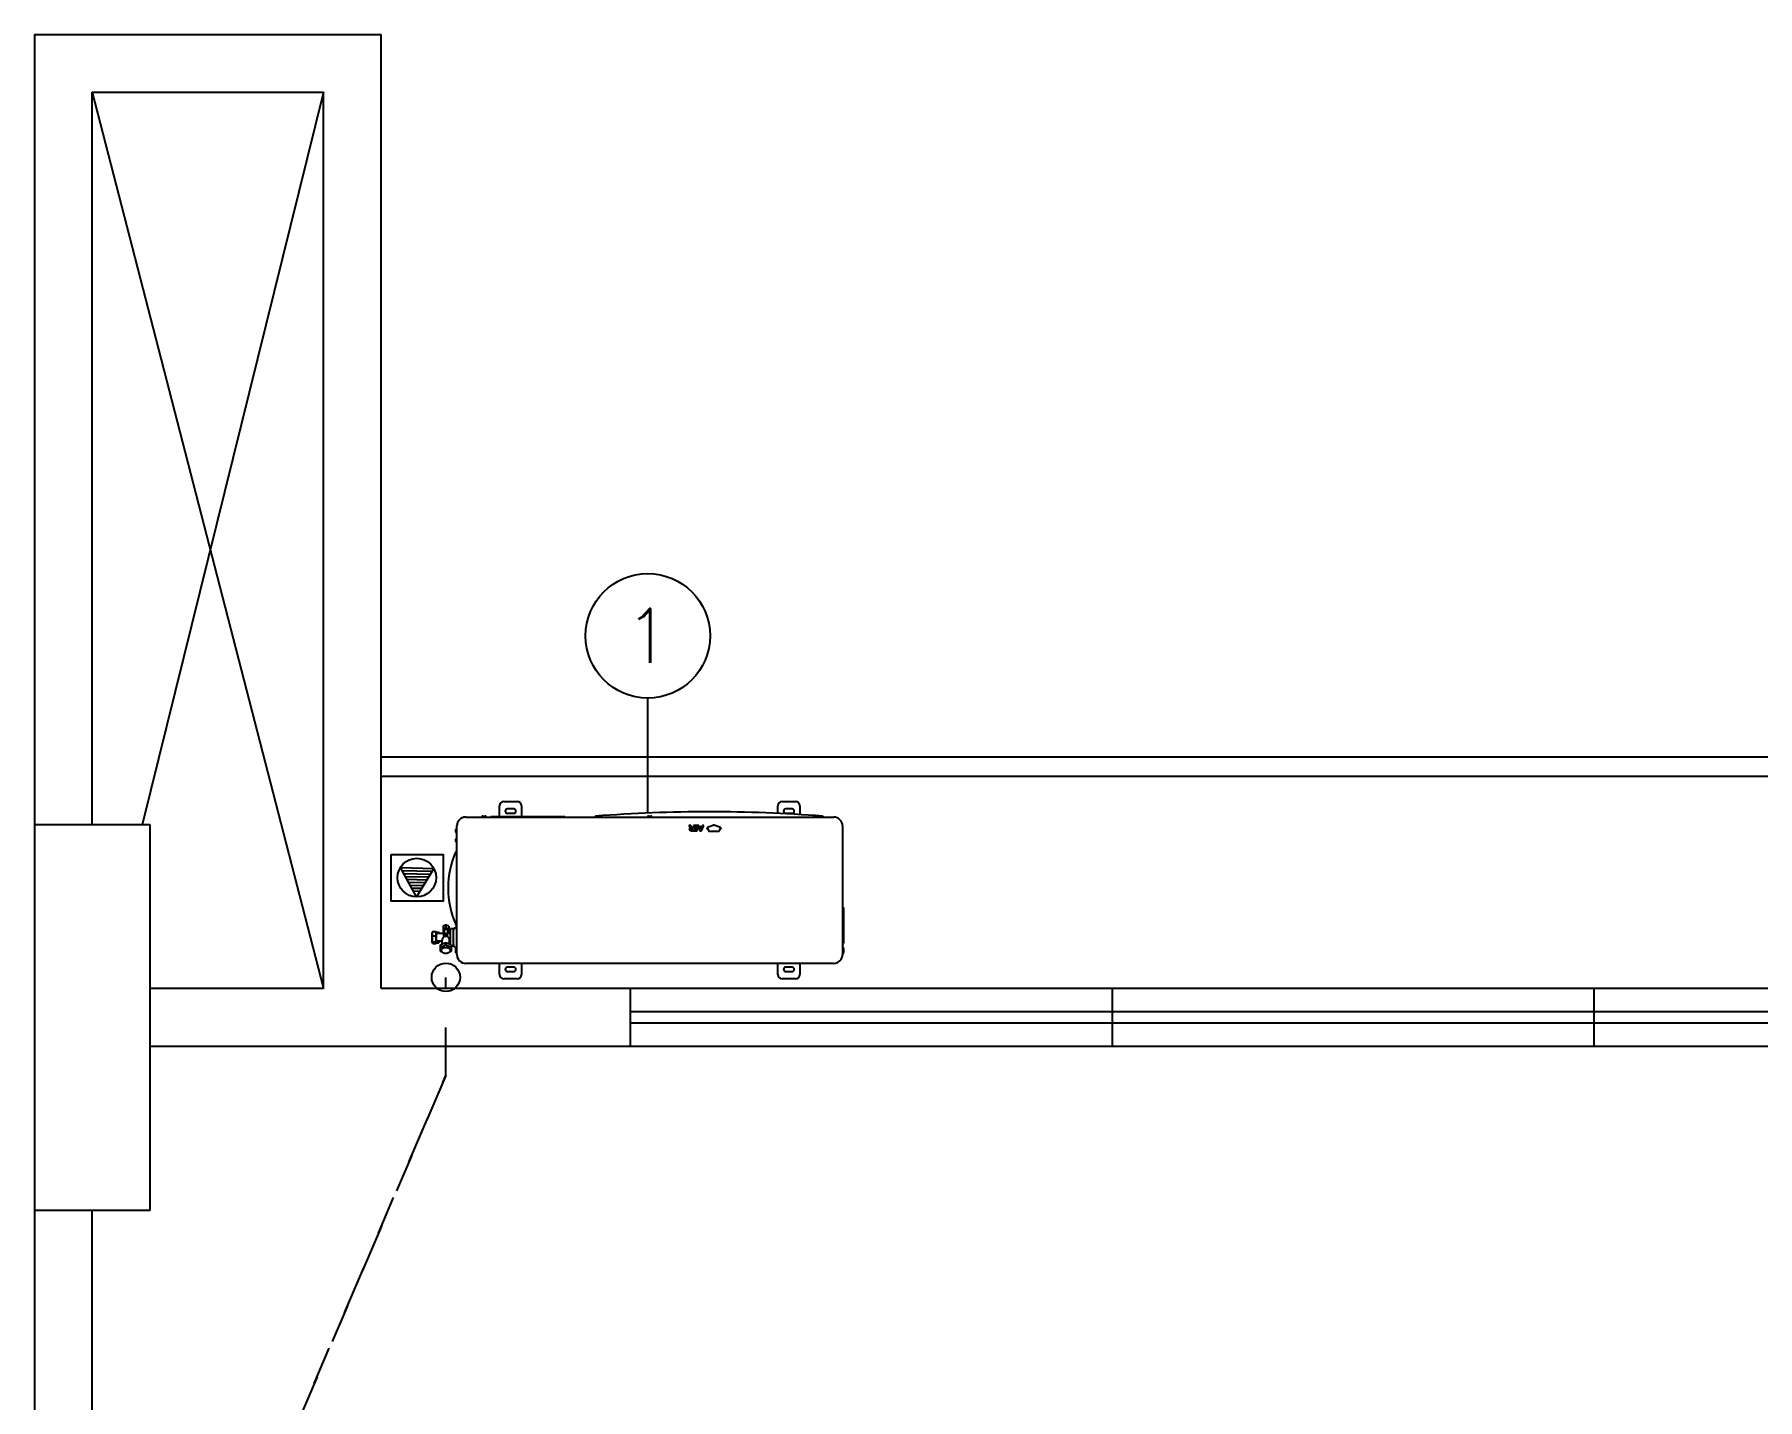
# Model space of a CAD drawing. Extents: x 544 to 914, y -40 to 56.
# Drawn here: x 645.087 to 649.558, y 28.954 to 32.495 of the extents above; entities that cross this region are included whole.
import ezdxf
from ezdxf.enums import TextEntityAlignment as Align

# ---------------------------------------------------------------- set-up
doc = ezdxf.new("R2010")
doc.units = 0
doc.header["$LTSCALE"] = 0.5
doc.header["$MEASUREMENT"] = 0
doc.linetypes.add('DASHDOT2', pattern=[0.5, 0.25, -0.125, 0, -0.125])
doc.layers.get('0').update_dxf_attribs({"linetype": 'CONTINUOUS'})
doc.layers.add('008', color=1, linetype='CONTINUOUS')
doc.styles.add('RSA', font='romans.shx')

msp = doc.modelspace()

# ---------------------------------------------------------------- linework, layer by layer
at = {"color": 2}
msp.add_line((646.6791, 30.4747), (646.6789, 30.7737), dxfattribs=at)
at = {"color": 1}
for p, q in [((646.2941, 30.4653), (646.2941, 30.4938)), ((646.3056, 30.5053), (646.3401, 30.5053)), ((646.3516, 30.4938), (646.3516, 30.4653)), ((647.0163, 30.4745), (647.0163, 30.4938)), ((647.0278, 30.5053), (647.0623, 30.5053)), ((647.0738, 30.4938), (647.0738, 30.4713)), ((646.2067, 30.465), (646.2512, 30.465)), ((646.2483, 30.465), (646.2483, 30.4655)), ((646.2506, 30.4678), (646.2569, 30.4678)), ((646.2512, 30.465), (646.2563, 30.465)), ((646.2563, 30.465), (646.6814, 30.465)), ((646.2592, 30.465), (646.2592, 30.4655)), ((646.4638, 30.4653), (646.2713, 30.4653)), ((646.2713, 30.4651), (646.2713, 30.4653)), ((646.3309, 30.4863), (646.3148, 30.4863)), ((646.3148, 30.4748), (646.3309, 30.4748)), ((646.4638, 30.4651), (646.4638, 30.4653)), ((646.5419, 30.4657), (646.5419, 30.465)), ((646.6784, 30.465), (646.6784, 30.4655)), ((646.6807, 30.4678), (646.6871, 30.4678)), ((646.6814, 30.465), (646.6864, 30.465)), ((646.6864, 30.465), (647.1115, 30.465)), ((646.6894, 30.465), (646.6894, 30.4655)), ((647.0531, 30.4863), (647.037, 30.4863)), ((647.037, 30.4748), (647.0531, 30.4748)), ((647.1086, 30.465), (647.1086, 30.4655)), ((647.1109, 30.4678), (647.1172, 30.4678)), ((647.1115, 30.465), (647.1166, 30.465)), ((647.1166, 30.465), (647.1612, 30.465)), ((647.1195, 30.465), (647.1195, 30.4655)), ((647.1342, 30.465), (647.1342, 30.4657)), ((646.1808, 30.4262), (646.1808, 30.4325)), ((646.1809, 30.4262), (646.1809, 30.4325)), ((646.1809, 30.4015), (646.1809, 30.4078)), ((646.1837, 30.4348), (646.1831, 30.4348)), ((646.1837, 30.4239), (646.1831, 30.4239)), ((646.1836, 30.4101), (646.1832, 30.4101)), ((646.1837, 30.4319), (646.1837, 30.442)), ((646.1837, 30.4268), (646.1837, 30.4319)), ((646.1837, 30.1236), (646.1837, 30.4268)), ((646.7856, 30.4429), (646.789, 30.4369)), ((646.7902, 30.4429), (646.7856, 30.4429)), ((646.7871, 30.4355), (646.7866, 30.4344)), ((646.7866, 30.4344), (646.7866, 30.433)), ((646.7866, 30.433), (646.7871, 30.4319)), ((646.7885, 30.4367), (646.7871, 30.4355)), ((646.7871, 30.4319), (646.7884, 30.4307)), ((646.7884, 30.4307), (646.7901, 30.4299)), ((646.789, 30.4369), (646.7885, 30.4367)), ((646.7901, 30.4299), (646.7921, 30.4296)), ((646.7931, 30.4378), (646.7902, 30.4429)), ((646.7906, 30.4337), (646.7908, 30.434)), ((646.7906, 30.4334), (646.7906, 30.4337)), ((646.7908, 30.4331), (646.7906, 30.4334)), ((646.7908, 30.434), (646.7911, 30.4343)), ((646.7911, 30.4328), (646.7908, 30.4331)), ((646.7911, 30.4343), (646.7919, 30.4345)), ((646.7919, 30.4326), (646.7911, 30.4328)), ((646.7919, 30.4345), (646.7977, 30.4345)), ((646.7977, 30.4326), (646.7919, 30.4326)), ((646.7921, 30.4296), (646.8017, 30.4296)), ((646.7977, 30.4378), (646.7931, 30.4378)), ((646.7977, 30.4429), (646.7977, 30.4378)), ((646.8017, 30.4429), (646.7977, 30.4429)), ((646.7977, 30.4345), (646.7977, 30.4326)), ((646.8017, 30.4296), (646.8017, 30.4429)), ((646.8028, 30.4429), (646.8028, 30.4296)), ((646.8068, 30.4429), (646.8028, 30.4429)), ((646.8028, 30.4296), (646.8068, 30.4296)), ((646.8068, 30.4296), (646.8068, 30.4429)), ((646.8072, 30.4429), (646.8139, 30.4296)), ((646.8115, 30.4429), (646.8072, 30.4429)), ((646.8129, 30.44), (646.8115, 30.4429)), ((646.8189, 30.44), (646.8129, 30.44)), ((646.8139, 30.4296), (646.8179, 30.4296)), ((646.8159, 30.4336), (646.8142, 30.4372)), ((646.8142, 30.4372), (646.8177, 30.4372)), ((646.8177, 30.4372), (646.8159, 30.4336)), ((646.8179, 30.4296), (646.8246, 30.4429)), ((646.8204, 30.4429), (646.8189, 30.44)), ((646.8246, 30.4429), (646.8204, 30.4429)), ((646.85, 30.4439), (646.8338, 30.4382)), ((646.8345, 30.4342), (646.8352, 30.4342)), ((646.8354, 30.434), (646.8354, 30.4305)), ((646.8375, 30.4284), (646.8639, 30.4284)), ((646.8676, 30.4382), (646.8514, 30.4439)), ((646.866, 30.4305), (646.866, 30.434)), ((646.8662, 30.4342), (646.8669, 30.4342)), ((647.1842, 30.442), (647.1842, 30.1236)), ((646.1836, 30.3992), (646.1832, 30.3992)), ((646.0783, 30.2581), (646.0368, 30.3341)), ((646.0368, 30.3341), (646.1234, 30.332)), ((646.041, 30.3265), (646.1189, 30.3246)), ((646.0451, 30.3189), (646.1144, 30.3172)), ((646.1234, 30.332), (646.0783, 30.2581)), ((646.0493, 30.3113), (646.1099, 30.3098)), ((646.0534, 30.3037), (646.1054, 30.3024)), ((646.0576, 30.2961), (646.1009, 30.295)), ((646.0617, 30.2885), (646.0964, 30.2876)), ((646.0659, 30.2809), (646.0919, 30.2803)), ((646.07, 30.2733), (646.0874, 30.2729)), ((647.1852, 30.2315), (647.1869, 30.2298)), ((647.1871, 30.2294), (647.1871, 30.1379)), ((646.1476, 30.1818), (646.1476, 30.1689)), ((646.1549, 30.1848), (646.1549, 30.1779)), ((646.1622, 30.1818), (646.1622, 30.1689)), ((646.1768, 30.1759), (646.1835, 30.1806)), ((646.1809, 30.1858), (646.1809, 30.1867)), ((646.1821, 30.1796), (646.1821, 30.1801)), ((646.1835, 30.1835), (646.1832, 30.1835)), ((646.1203, 30.1671), (646.1192, 30.1647)), ((646.1192, 30.1409), (646.1192, 30.1647)), ((646.1203, 30.1385), (646.1192, 30.1409)), ((646.121, 30.1682), (646.129, 30.1682)), ((646.121, 30.1569), (646.129, 30.1569)), ((646.121, 30.1415), (646.129, 30.1415)), ((646.121, 30.1374), (646.129, 30.1374)), ((646.1307, 30.1647), (646.1297, 30.1671)), ((646.1307, 30.1409), (646.1297, 30.1385)), ((646.1298, 30.1669), (646.1359, 30.1669)), ((646.1298, 30.1387), (646.1359, 30.1387)), ((646.1307, 30.1409), (646.1307, 30.1647)), ((646.1491, 30.1626), (646.1307, 30.1626)), ((646.1451, 30.143), (646.1307, 30.143)), ((646.1307, 30.1425), (646.1359, 30.1425)), ((646.1376, 30.1634), (646.1366, 30.1659)), ((646.1376, 30.1422), (646.1366, 30.1397)), ((646.1376, 30.1626), (646.1376, 30.1634)), ((646.1376, 30.1422), (646.1376, 30.143)), ((646.1451, 30.1356), (646.1451, 30.1459)), ((646.1491, 30.1634), (646.1583, 30.1634)), ((646.1491, 30.1634), (646.1491, 30.1557)), ((646.1583, 30.1569), (646.1491, 30.1569)), ((646.1504, 30.1557), (646.1491, 30.1557)), ((646.1503, 30.1707), (646.1503, 30.1634)), ((646.1549, 30.134), (646.1549, 30.1389)), ((646.1583, 30.1634), (646.1583, 30.156)), ((646.167, 30.1626), (646.1583, 30.1626)), ((646.1595, 30.1707), (646.1595, 30.1626)), ((646.1595, 30.163), (646.1606, 30.163)), ((646.1606, 30.163), (646.1606, 30.1626)), ((646.1627, 30.1687), (646.1629, 30.1687)), ((646.1629, 30.1678), (646.1627, 30.1678)), ((646.1629, 30.1705), (646.1629, 30.1705)), ((646.1629, 30.1661), (646.1629, 30.1661)), ((646.1644, 30.1736), (646.167, 30.1736)), ((646.1644, 30.1736), (646.1644, 30.163)), ((646.1644, 30.163), (646.167, 30.163)), ((646.1647, 30.1356), (646.1647, 30.1459)), ((646.167, 30.143), (646.1647, 30.143)), ((646.1647, 30.1427), (646.167, 30.1427)), ((646.1744, 30.1752), (646.167, 30.1752)), ((646.167, 30.1343), (646.167, 30.1752)), ((646.1744, 30.1698), (646.1744, 30.1752)), ((646.1744, 30.1342), (646.1744, 30.1698)), ((647.1852, 30.1358), (647.1869, 30.1375)), ((646.1411, 30.1171), (646.1411, 30.1332)), ((646.1687, 30.1332), (646.1687, 30.1171)), ((646.1744, 30.1305), (646.1687, 30.1305)), ((646.1744, 30.1305), (646.1744, 30.1342)), ((646.1819, 30.1261), (646.1768, 30.1297)), ((646.1809, 30.1179), (646.1809, 30.1243)), ((646.1809, 30.1133), (646.1809, 30.1197)), ((646.1837, 30.1266), (646.1832, 30.1266)), ((646.1837, 30.1156), (646.1832, 30.1156)), ((646.1836, 30.111), (646.1832, 30.111)), ((646.1837, 30.1186), (646.1837, 30.1236)), ((646.1837, 30.1085), (646.1837, 30.1186)), ((647.1842, 30.1265), (647.1847, 30.1265)), ((647.1842, 30.1236), (647.1842, 30.1185)), ((647.1842, 30.1185), (647.1842, 30.1085)), ((647.1842, 30.1156), (647.1847, 30.1156)), ((647.1842, 30.1111), (647.1847, 30.1111)), ((647.187, 30.1242), (647.187, 30.1134)), ((647.1612, 30.0855), (646.2067, 30.0855)), ((646.2941, 30.0568), (646.2941, 30.0854)), ((646.3401, 30.0453), (646.3056, 30.0453)), ((646.3309, 30.0757), (646.3148, 30.0757)), ((646.3148, 30.0642), (646.3309, 30.0642)), ((646.3516, 30.0854), (646.3516, 30.0568)), ((647.0163, 30.0568), (647.0163, 30.0855)), ((647.0623, 30.0453), (647.0278, 30.0453)), ((647.0531, 30.0757), (647.037, 30.0757)), ((647.037, 30.0642), (647.0531, 30.0642)), ((647.0738, 30.0855), (647.0738, 30.0568))]:
    msp.add_line(p, q, dxfattribs=at)
at = {"color": 2}
msp.add_lwpolyline([(646.0128, 30.3683), (646.1483, 30.3683), (646.1483, 30.2466), (646.0128, 30.2466)], close=True, dxfattribs=at)
for centre, radius in [((646.6789, 30.9352), 0.1615), ((646.0795, 30.3081), 0.05)]:
    msp.add_circle(centre, radius, dxfattribs=at)
msp.add_circle((646.1549, 30.0493), 0.0368)
at = {"color": 1}
for centre, radius, start, end in [((646.3056, 30.4938), 0.0115, 90, 180), ((646.3401, 30.4938), 0.0115, 0, 90), ((647.0278, 30.4938), 0.0115, 90, 180), ((647.0623, 30.4938), 0.0115, 0, 90), ((646.2066, 30.442), 0.023, 90, 180), ((646.2067, 30.442), 0.023, 90, 180), ((646.2506, 30.4655), 0.0023, 90, 180), ((646.2569, 30.4655), 0.0023, 0, 90), ((646.3148, 30.4805), 0.00575, 90, 270), ((646.3309, 30.4805), 0.00575, 270, 90), ((646.5436, 30.4657), 0.00172, 94.4244, 179), ((646.838, 26.6604), 3.8184, 85.5756, 94.4244), ((646.6807, 30.4655), 0.0023, 90, 180), ((646.6871, 30.4655), 0.0023, 0, 90), ((647.037, 30.4805), 0.00575, 90, 270), ((647.0531, 30.4805), 0.00575, 270, 90), ((647.1109, 30.4655), 0.0023, 90, 180), ((647.1172, 30.4655), 0.0023, 0, 90), ((647.1325, 30.4657), 0.00172, 1, 85.5756), ((647.1612, 30.442), 0.023, 360, 90), ((646.1831, 30.4325), 0.0023, 90, 180), ((646.1831, 30.4262), 0.0023, 180, 270), ((646.1832, 30.4325), 0.0023, 90, 180), ((646.1832, 30.4262), 0.0023, 180, 270), ((646.1832, 30.4078), 0.0023, 90, 180), ((646.8345, 30.4363), 0.00207, 109.29, 270), ((646.8352, 30.434), 0.00023, 0, 90), ((646.8375, 30.4305), 0.00207, 180, 270), ((646.8507, 30.4419), 0.00207, 70.71, 109.29), ((646.8639, 30.4305), 0.00207, 270, 0), ((646.8662, 30.434), 0.00023, 90, 180), ((646.8669, 30.4363), 0.00207, 270, 70.71), ((646.3907, 30.2809), 0.23, 155.4142, 204.5858), ((646.1832, 30.4015), 0.0023, 180, 270), ((646.1847, 30.3752), 0.00345, 107.4531, 155.4142), ((647.1848, 30.2311), 0.000575, 45, 180), ((647.1865, 30.2294), 0.000575, 0, 45), ((646.1832, 30.1858), 0.0023, 180, 270), ((646.1847, 30.1867), 0.00345, 204.5858, 252.5469), ((646.1844, 30.1801), 0.0023, 108.5437, 180), ((646.1712, 30.1683), 0.00855, 165.2007, 172.1961), ((646.1712, 30.1683), 0.00855, 187.8039, 194.7993), ((646.1712, 30.1683), 0.00857, 141.8644, 165.2226), ((646.1712, 30.1683), 0.00828, 176.8165, 183.1835), ((646.1712, 30.1683), 0.00857, 194.7774, 218.1356), ((646.1799, 30.1714), 0.00546, 125, 180), ((647.1848, 30.1362), 0.000575, 180, 315), ((647.1865, 30.1379), 0.000575, 315, 0), ((646.1799, 30.1342), 0.00546, 180, 235), ((646.1832, 30.1243), 0.0023, 90, 180), ((646.1832, 30.1197), 0.0023, 167.8261, 180), ((646.1832, 30.1179), 0.0023, 180, 270), ((646.1832, 30.1133), 0.0023, 180, 270), ((646.2066, 30.1084), 0.023, 180, 270), ((646.2067, 30.1085), 0.023, 180, 270), ((647.1612, 30.1085), 0.023, 270, 0), ((647.1847, 30.1242), 0.0023, 0, 90), ((647.1847, 30.1179), 0.0023, 270, 0), ((647.1847, 30.1134), 0.0023, 270, 0), ((646.3056, 30.0568), 0.0115, 180, 270), ((646.3148, 30.07), 0.00575, 90, 270), ((646.3309, 30.07), 0.00575, 270, 90), ((646.3401, 30.0568), 0.0115, 270, 0), ((647.0278, 30.0568), 0.0115, 180, 270), ((647.037, 30.07), 0.00575, 90, 270), ((647.0531, 30.07), 0.00575, 270, 90), ((647.0623, 30.0568), 0.0115, 270, 0)]:
    msp.add_arc(centre, radius, start, end, dxfattribs=at)
for points, start_tangent, end_tangent in [([(646.1549, 30.1848), (646.1536, 30.1846), (646.1524, 30.1842), (646.1512, 30.1838), (646.15, 30.1832), (646.1488, 30.1826), (646.1476, 30.1818)], (-0.986928, -0.161165), (-0.837218, -0.546869)), ([(646.1622, 30.1818), (646.1609, 30.1826), (646.1597, 30.1832), (646.1585, 30.1838), (646.1573, 30.1842), (646.1561, 30.1846), (646.1549, 30.1848)], (-0.837218, 0.546869), (-0.986928, 0.161165)), ([(646.121, 30.1569), (646.1205, 30.1586), (646.1202, 30.1602), (646.1201, 30.1618), (646.1201, 30.1634), (646.1202, 30.165), (646.1205, 30.1666), (646.121, 30.1682)], (-0.290021, 0.95702), (0.290021, 0.95702)), ([(646.121, 30.1415), (646.1205, 30.1438), (646.1202, 30.146), (646.1201, 30.1482), (646.1201, 30.1503), (646.1202, 30.1525), (646.1205, 30.1547), (646.121, 30.1569)], (-0.216579, 0.976265), (0.216579, 0.976265)), ([(646.1203, 30.1385), (646.1202, 30.1386), (646.1201, 30.1392), (646.1201, 30.1398), (646.1202, 30.1404), (646.1205, 30.1409), (646.121, 30.1415)], (-0.394492, 0.918899), (0.637728, 0.770262)), ([(646.121, 30.1682), (646.1205, 30.1676), (646.1203, 30.1671)], (-0.637728, -0.770262), (-0.394492, -0.918899)), ([(646.121, 30.1374), (646.1205, 30.138), (646.1203, 30.1385)], (-0.637728, 0.770262), (-0.394492, 0.918899)), ([(646.129, 30.1682), (646.1295, 30.1676), (646.1297, 30.1671)], (0.637728, -0.770262), (0.394492, -0.918899)), ([(646.129, 30.1569), (646.1295, 30.1586), (646.1298, 30.1602), (646.1299, 30.1618), (646.1299, 30.1634), (646.1298, 30.165), (646.1295, 30.1666), (646.129, 30.1682)], (0.290021, 0.95702), (-0.290021, 0.95702)), ([(646.129, 30.1415), (646.1295, 30.1438), (646.1298, 30.146), (646.1299, 30.1482), (646.1299, 30.1503), (646.1298, 30.1525), (646.1295, 30.1547), (646.129, 30.1569)], (0.216579, 0.976265), (-0.216579, 0.976265)), ([(646.1297, 30.1385), (646.1298, 30.1386), (646.1299, 30.1392), (646.1299, 30.1398), (646.1298, 30.1404), (646.1295, 30.1409), (646.129, 30.1415)], (0.394492, 0.918899), (-0.637728, 0.770262)), ([(646.129, 30.1374), (646.1295, 30.138), (646.1297, 30.1385)], (0.637728, 0.770262), (0.394492, 0.918899)), ([(646.1359, 30.1669), (646.1363, 30.1664), (646.1366, 30.1659)], (0.637728, -0.770262), (0.394492, -0.918899)), ([(646.1367, 30.1626), (646.1366, 30.164), (646.1363, 30.1654), (646.1359, 30.1669)], (-0.059821, 0.998209), (-0.290021, 0.95702)), ([(646.1359, 30.1425), (646.136, 30.143)], (0.216579, 0.976265), (0.205416, 0.978675)), ([(646.1366, 30.1397), (646.1366, 30.1398), (646.1367, 30.1403), (646.1367, 30.1409), (646.1366, 30.1414), (646.1363, 30.1419), (646.1359, 30.1425)], (0.394492, 0.918899), (-0.637728, 0.770262)), ([(646.1359, 30.1387), (646.1363, 30.1393), (646.1366, 30.1397)], (0.637728, 0.770262), (0.394492, 0.918899)), ([(646.1411, 30.1332), (646.1431, 30.1345), (646.1451, 30.1356), (646.147, 30.1366), (646.149, 30.1373), (646.1509, 30.138), (646.1528, 30.1385), (646.1549, 30.1389)], (0.837218, 0.546869), (0.986928, 0.161165)), ([(646.1504, 30.1557), (646.1498, 30.1551), (646.1492, 30.1543), (646.1485, 30.1534), (646.1477, 30.1524), (646.147, 30.1512), (646.1463, 30.1499), (646.1456, 30.1485), (646.1452, 30.1471), (646.1451, 30.1459)], (-0.688899, -0.724858), (0, -1)), ([(646.1549, 30.1779), (646.1536, 30.1771), (646.1524, 30.1765), (646.1512, 30.1759), (646.15, 30.1755), (646.1488, 30.1752), (646.1476, 30.1749)], (-0.837218, -0.546869), (-0.986928, -0.161165)), ([(646.1476, 30.1689), (646.1488, 30.1682), (646.15, 30.1675), (646.1503, 30.1674)], (0.837218, -0.546869), (0.901131, -0.433547)), ([(646.1549, 30.1746), (646.1536, 30.1745), (646.1523, 30.1742), (646.1512, 30.1736), (646.1503, 30.1729), (646.1497, 30.1721), (646.1494, 30.1712), (646.1494, 30.1702), (646.1497, 30.1693), (646.1503, 30.1685)], (-1, 0), (0.690864, -0.722984)), ([(646.1595, 30.1707), (646.1594, 30.1715), (646.159, 30.1722), (646.1583, 30.1729), (646.1575, 30.1734), (646.1565, 30.1737), (646.1554, 30.1739), (646.1543, 30.1739), (646.1533, 30.1737), (646.1523, 30.1734), (646.1514, 30.1729), (646.1508, 30.1722), (646.1504, 30.1715), (646.1503, 30.1707)], (0, 1), (0, -1)), ([(646.1504, 30.1557), (646.1519, 30.1561), (646.1535, 30.1564), (646.1551, 30.1565), (646.1568, 30.1563), (646.1583, 30.156)], (0.939627, 0.342201), (0.966219, -0.257722)), ([(646.1622, 30.1749), (646.1609, 30.1752), (646.1597, 30.1755), (646.1585, 30.1759), (646.1573, 30.1765), (646.1561, 30.1771), (646.1549, 30.1779)], (-0.986928, 0.161165), (-0.837218, 0.546869)), ([(646.1595, 30.1685), (646.1601, 30.1693), (646.1604, 30.1702), (646.1604, 30.1712), (646.1601, 30.1721), (646.1595, 30.1729), (646.1586, 30.1736), (646.1575, 30.1742), (646.1562, 30.1745), (646.1549, 30.1746)], (0.690864, 0.722984), (-1, 0)), ([(646.1549, 30.1389), (646.1569, 30.1385), (646.1589, 30.138), (646.1608, 30.1373), (646.1628, 30.1366), (646.1647, 30.1356), (646.1666, 30.1345), (646.1687, 30.1332)], (0.986928, -0.161165), (0.837218, -0.546869)), ([(646.1587, 30.1564), (646.1583, 30.1567)], (-0.714376, 0.699762), (-0.7277, 0.685895)), ([(646.1647, 30.1459), (646.1645, 30.1471), (646.1641, 30.1485), (646.1635, 30.1499), (646.1628, 30.1513), (646.162, 30.1524), (646.1613, 30.1534), (646.1606, 30.1543), (646.16, 30.155), (646.1594, 30.1557), (646.1589, 30.1562), (646.1587, 30.1564)], (0, 1), (-0.714376, 0.699762)), ([(646.1595, 30.1674), (646.1597, 30.1675), (646.1609, 30.1682), (646.1622, 30.1689)], (0.90113, 0.433548), (0.837218, 0.546869)), ([(646.1627, 30.1694), (646.1627, 30.1692)], (-0.082492, -0.996592), (-0.027527, -0.999621)), ([(646.1627, 30.1692), (646.1627, 30.169)], (-0.027527, -0.999621), (0.027564, -0.99962)), ([(646.1627, 30.169), (646.1627, 30.1687)], (0.027564, -0.99962), (0.082492, -0.996592)), ([(646.1627, 30.1678), (646.1627, 30.1676)], (-0.082492, -0.996592), (-0.027564, -0.99962)), ([(646.1627, 30.1676), (646.1627, 30.1673)], (-0.027564, -0.99962), (0.027527, -0.999621)), ([(646.1627, 30.1673), (646.1627, 30.1671)], (0.027527, -0.999621), (0.082492, -0.996592)), ([(646.1411, 30.1284), (646.1431, 30.1288), (646.1451, 30.1293), (646.147, 30.1299), (646.149, 30.1307), (646.1509, 30.1316), (646.1528, 30.1327), (646.1549, 30.134)], (0.986928, 0.161165), (0.837218, 0.546869)), ([(646.1457, 30.1144), (646.1451, 30.1147), (646.1431, 30.1158), (646.1411, 30.1171)], (-0.893635, 0.448795), (-0.837218, 0.546869)), ([(646.1436, 30.1199), (646.1438, 30.1206), (646.1444, 30.1221), (646.1455, 30.1235), (646.1469, 30.1247), (646.1486, 30.1257), (646.1506, 30.1265), (646.1527, 30.1269), (646.1549, 30.1271)], (0.145517, 0.989356), (1, 0)), ([(646.1549, 30.1111), (646.1527, 30.1112), (646.1506, 30.1117), (646.1486, 30.1124), (646.1469, 30.1134), (646.1455, 30.1146), (646.1444, 30.116), (646.1438, 30.1175), (646.1436, 30.1191), (646.1436, 30.1199)], (-1, 0), (0.145517, 0.989356)), ([(646.1549, 30.134), (646.1569, 30.1327), (646.1589, 30.1316), (646.1608, 30.1307), (646.1628, 30.1299), (646.1647, 30.1293), (646.1666, 30.1288), (646.1687, 30.1284)], (0.837218, -0.546869), (0.986928, -0.161165)), ([(646.1549, 30.1271), (646.1571, 30.1269), (646.1592, 30.1265), (646.1612, 30.1257), (646.1629, 30.1247), (646.1643, 30.1235), (646.1654, 30.1221), (646.166, 30.1206), (646.1662, 30.1199)], (1, 0), (0.145517, -0.989356)), ([(646.1662, 30.1199), (646.1662, 30.1191), (646.166, 30.1175), (646.1654, 30.116), (646.1643, 30.1146), (646.1629, 30.1134), (646.1612, 30.1124), (646.1592, 30.1117), (646.1571, 30.1112), (646.1549, 30.1111)], (0.145517, -0.989356), (-1, 0)), ([(646.1687, 30.1171), (646.1666, 30.1158), (646.1647, 30.1147), (646.1641, 30.1144)], (-0.837218, -0.546869), (-0.893636, -0.448792))]:
    msp.add_spline(points, degree=3, dxfattribs=dict(at, start_tangent=start_tangent, end_tangent=end_tangent))
at = {"layer": '008', "color": 8}
for p, q in [((645.0874, 32.4952), (645.0874, 23.5452)), ((645.0874, 32.4952), (645.9874, 32.4952)), ((645.9874, 30.0202), (645.9874, 32.4952)), ((645.2374, 30.4452), (645.2374, 32.3452)), ((645.2374, 32.3452), (645.8374, 32.3452)), ((645.2374, 32.3452), (645.8374, 30.0202)), ((645.8374, 32.3452), (645.3665, 30.4452)), ((645.8374, 30.0202), (645.8374, 32.3452)), ((645.3874, 30.4452), (645.0874, 30.4452)), ((645.0874, 30.4452), (645.0874, 29.4452)), ((645.3874, 29.4452), (645.3874, 30.4452)), ((645.8374, 30.0202), (645.3874, 30.0202)), ((646.6334, 30.0202), (645.9874, 30.0202)), ((651.6334, 30.0202), (646.6334, 30.0202)), ((646.6334, 30.0202), (646.6334, 29.8702)), ((646.6334, 30.0202), (646.6334, 29.8702)), ((647.8834, 30.0202), (647.8834, 29.8702)), ((649.1334, 30.0202), (649.1334, 29.8702)), ((651.6334, 29.9602), (646.6334, 29.9602)), ((651.6334, 29.9302), (646.6334, 29.9302)), ((646.6334, 29.8702), (645.3874, 29.8702)), ((651.6334, 29.8702), (646.6334, 29.8702)), ((645.0874, 29.4452), (645.3874, 29.4452)), ((645.2374, 23.4452), (645.2374, 29.4452))]:
    msp.add_line(p, q, dxfattribs=at)
at = {"layer": '008', "color": 2}
for p, q in [((653.1294, 30.6202), (645.9874, 30.6202)), ((653.1294, 30.5702), (645.9874, 30.5702))]:
    msp.add_line(p, q, dxfattribs=at)
at = {"layer": '008', "color": 6, "linetype": 'DASHDOT2'}
for points in [[(646.1549, 29.7946), (646.1549, 30.0493)], [(645.3902, 28.0069), (646.1549, 29.7946), (645.3902, 28.0069)]]:
    msp.add_lwpolyline(points, dxfattribs=at)

# ---------------------------------------------------------------- texts
at = {"style": 'RSA'}
msp.add_text('1', height=0.1406, rotation=360, dxfattribs=at).set_placement((646.6789, 30.9352), align=Align.MIDDLE)

doc.saveas('drawing.dxf')
